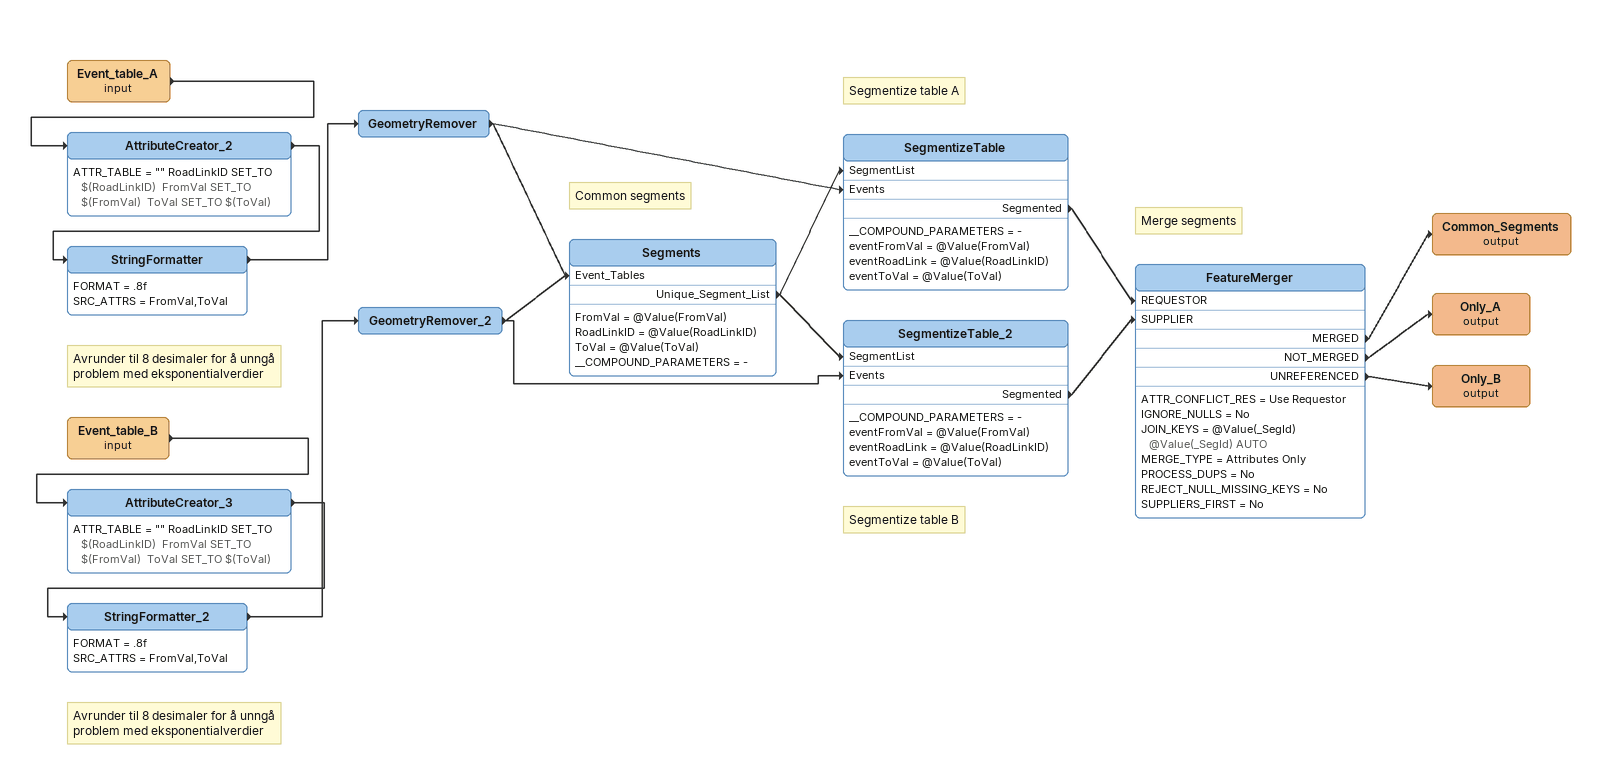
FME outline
Event_table_A (input)
    -> AttributeCreator_2
AttributeCreator_2
    ATTR_TABLE = "" RoadLinkID SET_TO $(RoadLinkID)  FromVal SET_TO $(FromVal)  ToVal SET_TO $(ToVal)
    -> StringFormatter
Note: Avrunder til 8 desimaler for å unngå / problem med eksponentialverdier
StringFormatter
    FORMAT = .8f
    SRC_ATTRS = FromVal,ToVal
    -> GeometryRemover
GeometryRemover
    -> SegmentizeTable [Events]
    -> Segments [Event_Tables]
Event_table_B (input)
    -> AttributeCreator_3
AttributeCreator_3
    ATTR_TABLE = "" RoadLinkID SET_TO $(RoadLinkID)  FromVal SET_TO $(FromVal)  ToVal SET_TO $(ToVal)
    -> StringFormatter_2
Note: Avrunder til 8 desimaler for å unngå / problem med eksponentialverdier
StringFormatter_2
    FORMAT = .8f
    SRC_ATTRS = FromVal,ToVal
    -> GeometryRemover_2
GeometryRemover_2
    -> Segments [Event_Tables]
    -> SegmentizeTable_2 [Events]
Note: Common segments
Segments
    FromVal = @Value(FromVal)
    RoadLinkID = @Value(RoadLinkID)
    ToVal = @Value(ToVal)
    __COMPOUND_PARAMETERS = -
    Unique_Segment_List -> SegmentizeTable [SegmentList]
    Unique_Segment_List -> SegmentizeTable_2 [SegmentList]
Note: Segmentize table A
SegmentizeTable
    __COMPOUND_PARAMETERS = -
    eventFromVal = @Value(FromVal)
    eventRoadLink = @Value(RoadLinkID)
    eventToVal = @Value(ToVal)
    Segmented -> FeatureMerger [REQUESTOR]
Note: Segmentize table B
SegmentizeTable_2
    __COMPOUND_PARAMETERS = -
    eventFromVal = @Value(FromVal)
    eventRoadLink = @Value(RoadLinkID)
    eventToVal = @Value(ToVal)
    Segmented -> FeatureMerger [SUPPLIER]
Note: Merge segments
FeatureMerger
    ATTR_CONFLICT_RES = Use Requestor
    IGNORE_NULLS = No
    JOIN_KEYS = @Value(_SegId) @Value(_SegId) AUTO
    MERGE_TYPE = Attributes Only
    PROCESS_DUPS = No
    REJECT_NULL_MISSING_KEYS = No
    SUPPLIERS_FIRST = No
    MERGED -> Common_Segments (output)
    NOT_MERGED -> Only_A (output)
    UNREFERENCED -> Only_B (output)
Common_Segments (output)
Only_A (output)
Only_B (output)
